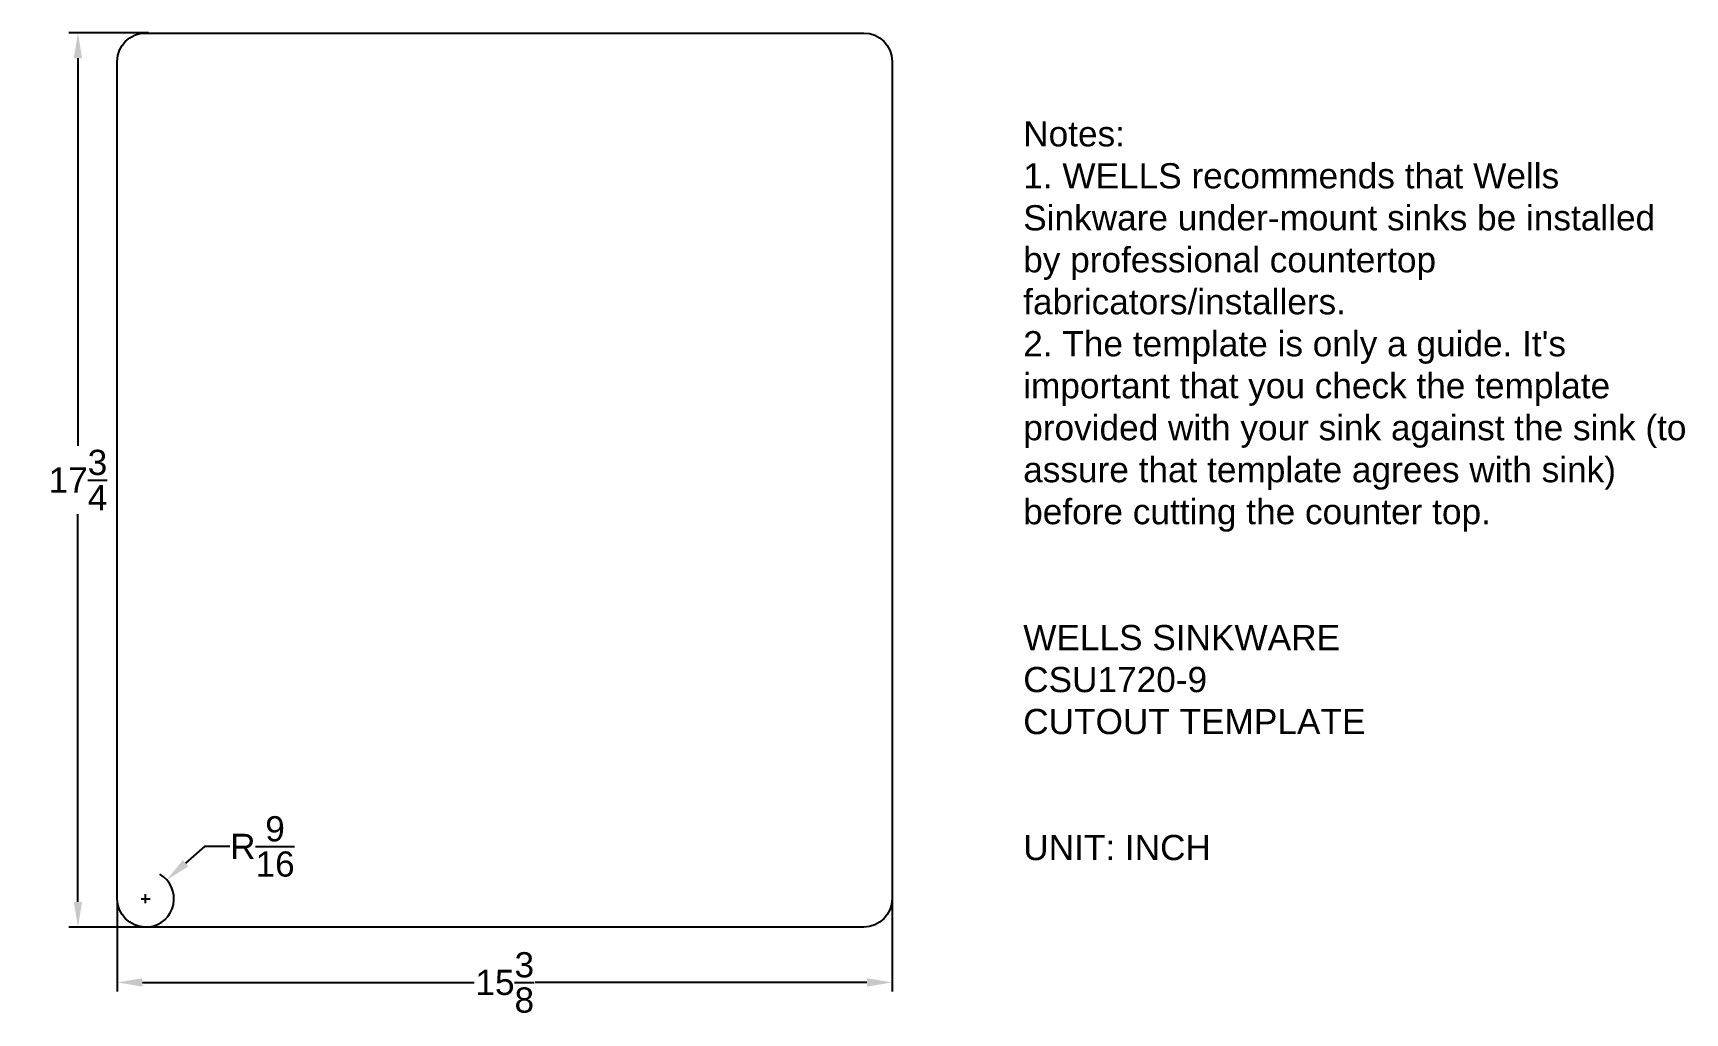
# Model space of a CAD drawing. Header units: inches. Extents: x 9.6 to 42.4, y -3.2 to 16.3.
import ezdxf

# ---------------------------------------------------------------- set-up
doc = ezdxf.new("R2010")
doc.units = ezdxf.units.IN
doc.header["$MEASUREMENT"] = 0
doc.styles.get("Standard").update_dxf_attribs({"font": 'ARIAL.TTF'})
doc.dimstyles.get("Standard").update_dxf_attribs({"dimtxt": 0.5, "dimasz": 0.5, "dimexe": 0.18, "dimexo": 0.0625, "dimgap": 0.09, "dimtad": 0, "dimtih": 1, "dimtoh": 1, "dimdec": 4, "dimzin": 0, "dimdsep": 46, "dimlunit": 5, "dimtxsty": 'Standard', "dimcen": 0.09, "dimclrd": 5, "dimclre": 5, "dimclrt": 5, "dimadec": 0, "dimazin": 0, "dimtfac": 1, "dimtdec": 4, "dimtofl": 0, "dimtmove": 0, "dimatfit": 3, "dimfxl": 1, "dimtolj": 1, "dimtzin": 0, "dimarcsym": 0})

# ---------------------------------------------------------------- blocks, each defined once
blk = doc.blocks.new('*D1')
at = {"color": 5, "lineweight": -2, "transparency": 16777216}
for p, q in [((11.934, 16.302), (10.352, 16.302)), ((10.532, 15.802), (10.532, 8.105)), ((10.532, -0.948), (10.532, 6.748)), ((11.934, -1.448), (10.352, -1.448))]:
    blk.add_line(p, q, dxfattribs=at)
at = {"color": 5, "transparency": 16777216}
for points in [[(10.449, 15.802), (10.616, 15.802), (10.532, 16.302)], [(10.449, -0.948), (10.616, -0.948), (10.532, -1.448)]]:
    blk.add_solid(points, dxfattribs=at)
at = {"layer": 'Defpoints', "color": 0, "transparency": 16777216}
for p in [(10.532, 16.302), (11.996, 16.302), (11.996, -1.448)]:
    blk.add_point(p, dxfattribs=at)
at = {"color": 5, "transparency": 16777216, "insert": (10.532, 7.427), "char_height": 0.5, "attachment_point": 5}
blk.add_mtext('\\A1;17{\\H1.000000x;\\S3/4;}', dxfattribs=at)
blk = doc.blocks.new('*D2')
at = {"color": 5, "lineweight": -2, "transparency": 16777216}
for p, q in [((26.688, -0.063), (26.688, -2.727)), ((11.313, -0.968), (11.313, -2.727)), ((11.813, -2.547), (18.396, -2.547)), ((26.188, -2.547), (19.606, -2.547))]:
    blk.add_line(p, q, dxfattribs=at)
at = {"color": 5, "transparency": 16777216}
for points in [[(11.813, -2.464), (11.813, -2.631), (11.313, -2.547)], [(26.188, -2.464), (26.188, -2.631), (26.688, -2.547)]]:
    blk.add_solid(points, dxfattribs=at)
at = {"layer": 'Defpoints', "color": 0, "transparency": 16777216}
for p in [(26.688, 0), (11.313, -0.906), (26.688, -2.547)]:
    blk.add_point(p, dxfattribs=at)
at = {"color": 5, "transparency": 16777216, "insert": (19.001, -2.547), "char_height": 0.5, "attachment_point": 5}
blk.add_mtext('\\A1;15{\\H1.000000x;\\S3/8;}', dxfattribs=at)
blk = doc.blocks.new('*D3')
at = {"color": 5, "lineweight": -2, "transparency": 16777216}
for p, q in [((13.043, 0.153), (12.669, -0.18)), ((13.543, 0.153), (13.043, 0.153)), ((11.786, -0.886), (11.966, -0.886)), ((11.876, -0.976), (11.876, -0.796))]:
    blk.add_line(p, q, dxfattribs=at)
blk.add_arc((11.876, -0.886), 0.562, 276.3662, 59.9979, dxfattribs=at)
at = {"color": 5, "transparency": 16777216}
blk.add_solid([(12.614, -0.117), (12.725, -0.242), (12.296, -0.512)], dxfattribs=at)
at = {"layer": 'Defpoints', "color": 0, "transparency": 16777216}
for p in [(12.296, -0.512), (11.876, -0.886)]:
    blk.add_point(p, dxfattribs=at)
at = {"color": 5, "transparency": 16777216, "insert": (14.192, 0.153), "char_height": 0.5, "attachment_point": 5}
blk.add_mtext('\\A1;R{\\H1.000000x;\\S9/16;}', dxfattribs=at)

msp = doc.modelspace()

# ---------------------------------------------------------------- linework, layer by layer
for points in [[(11.31306, 15.73909, -0.41421356), (11.87556, 16.30159), (26.12556, 16.30159, -0.41421356), (26.68806, 15.73909), (26.68806, -0.88591, -0.41421356), (26.12556, -1.44841)], [(26.12556, -1.44841), (11.87556, -1.44841, -0.41421356), (11.31306, -0.88591), (11.31306, 15.73909)]]:
    msp.add_lwpolyline(points, format="xyb")

# ---------------------------------------------------------------- texts
at = {"insert": (29.28922, 14.55068), "char_height": 0.5, "attachment_point": 1}
msp.add_mtext_dynamic_manual_height_columns("Notes: {\\Ftxt|c0;\\C4;\\P}1. WELLS recommends that Wells Sinkware under-mount sinks be installed by professional countertop fabricators/installers. \\P2. The template is only a guide. It's important that you check the template provided with your sink against the sink (to assure that template agrees with sink) before cutting the counter top.\\P\\P\\PWELLS SINKWARE\\PCSU1720-9\\PCUTOUT TEMPLATE\\P\\P\\PUNIT: INCH", width=13.1351017, gutter_width=1, heights=[0], dxfattribs=at)

# ---------------------------------------------------------------- dimensions: what is measured, and where the dimension line sits
dim = msp.add_linear_dim(base=(10.53218, 16.30159), p1=(11.99634, -1.44841), p2=(11.99634, 16.30159), angle=90, dimstyle='Standard')
dim.commit()
dim.dimension.update_dxf_attribs({"geometry": '*D1', "text_midpoint": (10.53218, 7.42659), "dimtype": 160})
dim = msp.add_radius_dim(center=(11.87556, -0.88591), mpoint=(12.29579, -0.51199), dimstyle='Standard')
dim.commit()
dim.dimension.update_dxf_attribs({"geometry": '*D3', "text_midpoint": (14.19203, 0.15276)})
dim = msp.add_linear_dim(base=(26.688065, -2.547246), p1=(11.313413, -0.905709), p2=(26.688065, 0), angle=180, dimstyle='Standard')
dim.commit()
dim.dimension.update_dxf_attribs({"geometry": '*D2', "text_midpoint": (19.000739, -2.547246)})

doc.saveas('drawing.dxf')
